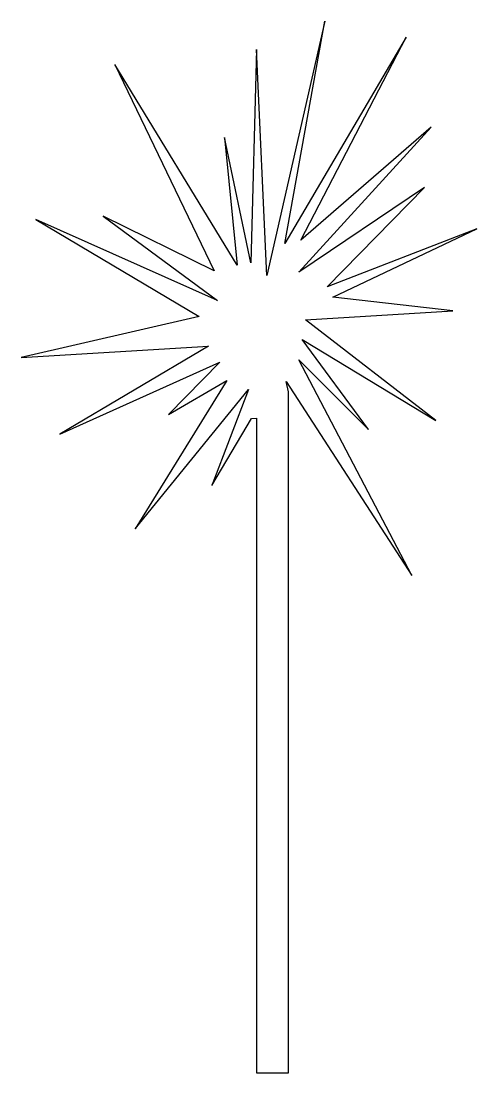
# Model space of a CAD drawing. Header units: centimetres. Extents: x -4.8 to 4.8, y -11 to 11.
import ezdxf

# ---------------------------------------------------------------- set-up
doc = ezdxf.new("R2010")
doc.units = ezdxf.units.CM
doc.header["$MEASUREMENT"] = 0
doc.layers.add('Camada 1', color=7, linetype='Continuous')

msp = doc.modelspace()

# ---------------------------------------------------------------- linework, layer by layer
at = {"layer": 'Camada 1'}
msp.add_open_spline([(0.05313, 2.68094), (0.05313, 2.68094), (-0.77401, 1.28606), (-0.77401, 1.28606), (-0.77401, 1.28606), (-0.77401, 1.28606), (-0.01191, 3.28657), (-0.01191, 3.28657), (-0.01191, 3.28657), (-0.01191, 3.28657), (-2.36966, 0.38105), (-2.36966, 0.38105), (-2.36966, 0.38105), (-2.36966, 0.38105), (-0.4644, 3.4771), (-0.4644, 3.4771), (-0.4644, 3.4771), (-0.4644, 3.4771), (-1.67902, 2.76265), (-1.67902, 2.76265), (-1.67902, 2.76265), (-1.67902, 2.76265), (-0.6073, 3.85815), (-0.6073, 3.85815), (-0.6073, 3.85815), (-0.6073, 3.85815), (-3.94152, 2.35776), (-3.94152, 2.35776), (-3.94152, 2.35776), (-3.94152, 2.35776), (-0.84545, 4.19158), (-0.84545, 4.19158), (-0.84545, 4.19158), (-0.84545, 4.19158), (-4.75126, 3.95343), (-4.75126, 3.95343), (-4.75126, 3.95343), (-4.75126, 3.95343), (-1.03598, 4.81079), (-1.03598, 4.81079), (-1.03598, 4.81079), (-1.03598, 4.81079), (-4.44164, 6.83514), (-4.44164, 6.83514), (-4.44164, 6.83514), (-4.44164, 6.83514), (-0.65492, 5.14421), (-0.65492, 5.14421), (-0.65492, 5.14421), (-0.65492, 5.14421), (-3.03652, 6.9066), (-3.03652, 6.9066), (-3.03652, 6.9066), (-3.03652, 6.9066), (-0.72636, 5.76345), (-0.72636, 5.76345), (-0.72636, 5.76345), (-0.72636, 5.76345), (-2.79834, 10.07409), (-2.79834, 10.07409), (-2.79834, 10.07409), (-2.79834, 10.07409), (-0.25006, 5.88251), (-0.25006, 5.88251), (-0.25006, 5.88251), (-0.25006, 5.88251), (-0.51202, 8.54988), (-0.51202, 8.54988), (-0.51202, 8.54988), (-0.51202, 8.54988), (0.03575, 5.93013), (0.03575, 5.93013), (0.03575, 5.93013), (0.03575, 5.93013), (0.15481, 10.38371), (0.15481, 10.38371), (0.15481, 10.38371), (0.15481, 10.38371), (0.36915, 5.66817), (0.36915, 5.66817), (0.36915, 5.66817), (0.36915, 5.66817), (1.58377, 10.9791), (1.58377, 10.9791), (1.58377, 10.9791), (1.58377, 10.9791), (0.75023, 6.33502), (0.75023, 6.33502), (0.75023, 6.33502), (0.75023, 6.33502), (3.2747, 10.64567), (3.2747, 10.64567), (3.2747, 10.64567), (3.2747, 10.64567), (1.08363, 6.40646), (1.08363, 6.40646), (1.08363, 6.40646), (1.08363, 6.40646), (3.79865, 8.76422), (3.79865, 8.76422), (3.79865, 8.76422), (3.79865, 8.76422), (1.03598, 5.73961), (1.03598, 5.73961), (1.03598, 5.73961), (1.03598, 5.73961), (3.65572, 7.502), (3.65572, 7.502), (3.65572, 7.502), (3.65572, 7.502), (1.63137, 5.43002), (1.63137, 5.43002), (1.63137, 5.43002), (1.63137, 5.43002), (4.75126, 6.64461), (4.75126, 6.64461), (4.75126, 6.64461), (4.75126, 6.64461), (1.75046, 5.21565), (1.75046, 5.21565), (1.75046, 5.21565), (1.75046, 5.21565), (4.25114, 4.92988), (4.25114, 4.92988), (4.25114, 4.92988), (4.25114, 4.92988), (1.1789, 4.73935), (1.1789, 4.73935), (1.1789, 4.73935), (1.1789, 4.73935), (3.8939, 2.64356), (3.8939, 2.64356), (3.8939, 2.64356), (3.8939, 2.64356), (1.10744, 4.33448), (1.10744, 4.33448), (1.10744, 4.33448), (1.10744, 4.33448), (2.48878, 2.45303), (2.48878, 2.45303), (2.48878, 2.45303), (2.48878, 2.45303), (1.03598, 3.90581), (1.03598, 3.90581), (1.03598, 3.90581), (1.03598, 3.90581), (3.39376, -0.59539), (3.39376, -0.59539), (3.39376, -0.59539), (3.39376, -0.59539), (0.77401, 3.45329), (0.77401, 3.45329), (0.77401, 3.45329), (0.77401, 3.45329), (0.82166, 3.23903), (0.82166, 3.23903), (0.82166, 3.23903), (0.82166, 3.23903), (0.82166, -10.9791), (0.82166, -10.9791), (0.82166, -10.9791), (0.82166, -10.9791), (0.15481, -10.9791), (0.15481, -10.9791), (0.15481, -10.9791), (0.15481, -10.9791), (0.15481, 2.69118), (0.15481, 2.69118), (0.15481, 2.69118), (0.15481, 2.69118), (0.05313, 2.68094), (0.05313, 2.68094)], degree=3, knots=[0, 0, 0, 0, 0.02272727, 0.02272727, 0.02272727, 0.02272727, 0.04545455, 0.04545455, 0.04545455, 0.04545455, 0.06818182, 0.06818182, 0.06818182, 0.06818182, 0.09090909, 0.09090909, 0.09090909, 0.09090909, 0.11363636, 0.11363636, 0.11363636, 0.11363636, 0.13636364, 0.13636364, 0.13636364, 0.13636364, 0.15909091, 0.15909091, 0.15909091, 0.15909091, 0.18181818, 0.18181818, 0.18181818, 0.18181818, 0.20454545, 0.20454545, 0.20454545, 0.20454545, 0.22727273, 0.22727273, 0.22727273, 0.22727273, 0.25, 0.25, 0.25, 0.25, 0.27272727, 0.27272727, 0.27272727, 0.27272727, 0.29545455, 0.29545455, 0.29545455, 0.29545455, 0.31818182, 0.31818182, 0.31818182, 0.31818182, 0.34090909, 0.34090909, 0.34090909, 0.34090909, 0.36363636, 0.36363636, 0.36363636, 0.36363636, 0.38636364, 0.38636364, 0.38636364, 0.38636364, 0.40909091, 0.40909091, 0.40909091, 0.40909091, 0.43181818, 0.43181818, 0.43181818, 0.43181818, 0.45454545, 0.45454545, 0.45454545, 0.45454545, 0.47727273, 0.47727273, 0.47727273, 0.47727273, 0.5, 0.5, 0.5, 0.5, 0.52272727, 0.52272727, 0.52272727, 0.52272727, 0.54545455, 0.54545455, 0.54545455, 0.54545455, 0.56818182, 0.56818182, 0.56818182, 0.56818182, 0.59090909, 0.59090909, 0.59090909, 0.59090909, 0.61363636, 0.61363636, 0.61363636, 0.61363636, 0.63636364, 0.63636364, 0.63636364, 0.63636364, 0.65909091, 0.65909091, 0.65909091, 0.65909091, 0.68181818, 0.68181818, 0.68181818, 0.68181818, 0.70454545, 0.70454545, 0.70454545, 0.70454545, 0.72727273, 0.72727273, 0.72727273, 0.72727273, 0.75, 0.75, 0.75, 0.75, 0.77272727, 0.77272727, 0.77272727, 0.77272727, 0.79545455, 0.79545455, 0.79545455, 0.79545455, 0.81818182, 0.81818182, 0.81818182, 0.81818182, 0.84090909, 0.84090909, 0.84090909, 0.84090909, 0.86363636, 0.86363636, 0.86363636, 0.86363636, 0.88636364, 0.88636364, 0.88636364, 0.88636364, 0.90909091, 0.90909091, 0.90909091, 0.90909091, 0.93181818, 0.93181818, 0.93181818, 0.93181818, 0.95454545, 0.95454545, 0.95454545, 0.95454545, 1, 1, 1, 1], dxfattribs=at)

doc.saveas('drawing.dxf')
